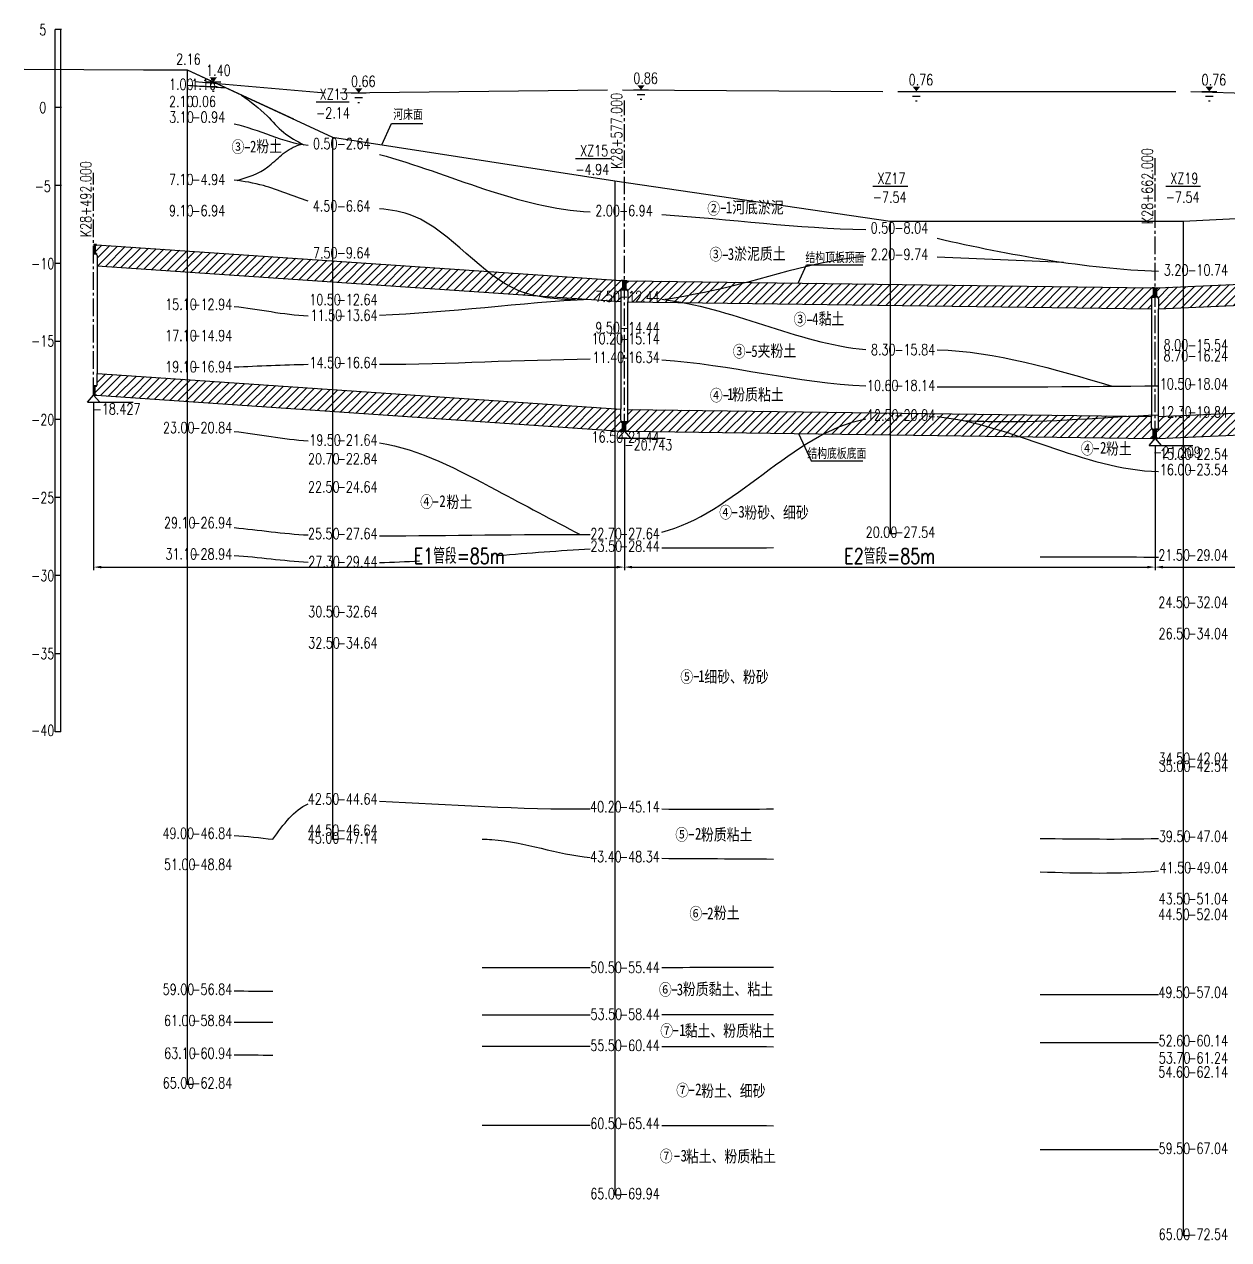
# Model space of a CAD drawing. Extents: x 120120 to 202815, y -103902 to -64953.
# Drawn here: x 120120 to 158698, y -103902 to -64953 of the extents above; entities that cross this region are included whole.
import ezdxf
from ezdxf.enums import TextEntityAlignment as Align

# ---------------------------------------------------------------- set-up
doc = ezdxf.new("R2010")
doc.units = 0
doc.header["$LTSCALE"] = 3
doc.header["$MEASUREMENT"] = 0
doc.linetypes.add('CENTER2', pattern=[1.125, 0.75, -0.125, 0.125, -0.125])
doc.layers.get('0').update_dxf_attribs({"linetype": 'CONTINUOUS'})
for name, color, linetype in [('2', 2, 'CENTER2'), ('3', 3, 'CONTINUOUS'), ('4', 4, 'CONTINUOUS'), ('8', 8, 'CONTINUOUS')]:
    doc.layers.add(name, color=color, linetype=linetype)
doc.styles.add('TK', font='SimSun.ttf')
doc.styles.add('txt1', font='txt1.shx', dxfattribs={"width": 0.75, "bigfont": 'hztxt.shx'})
doc.dimstyles.get("Standard").update_dxf_attribs({"dimtxt": 500, "dimasz": 250, "dimexe": 100, "dimexo": 250, "dimgap": 100, "dimtad": 1, "dimdec": 4, "dimzin": 0, "dimdsep": 46, "dimtxsty": 'txt1', "dimcen": 0.09, "dimdle": 25, "dimclrd": 3, "dimclre": 3, "dimclrt": 3, "dimadec": 0, "dimazin": 0, "dimtfac": 1, "dimtdec": 4, "dimtofl": 0, "dimtmove": 2, "dimatfit": 3, "dimfxl": 0, "dimtolj": 1, "dimtzin": 0, "dimarcsym": 0})
pattern_1 = [(45, (2931.8, -7147.33), (-132.58252, 132.58252), [])]

# ---------------------------------------------------------------- blocks, each defined once
blk = doc.blocks.new('*D0')
at = {"layer": '3', "color": 3, "lineweight": -2}
for p, q in [((122340, -77086), (122340, -82448)), ((139340, -78244), (139340, -82448)), ((122590, -82348), (139090, -82348))]:
    blk.add_line(p, q, dxfattribs=at)
at = {"layer": '3', "color": 3}
for points in [[(122590, -82306), (122590, -82389), (122340, -82348)], [(139090, -82306), (139090, -82389), (139340, -82348)]]:
    blk.add_solid(points, dxfattribs=at)
at = {"layer": '3', "color": 3, "insert": (134052, -81992), "char_height": 500, "attachment_point": 5, "style": 'txt1'}
blk.add_mtext('\\A1;E1管段=85m', dxfattribs=at)
blk = doc.blocks.new('*D1')
at = {"layer": '3', "color": 3, "lineweight": -2}
for p, q in [((139340, -78244), (139340, -82448)), ((156340, -78477), (156340, -82448)), ((139590, -82348), (156090, -82348))]:
    blk.add_line(p, q, dxfattribs=at)
at = {"layer": '3', "color": 3}
for points in [[(139590, -82306), (139590, -82389), (139340, -82348)], [(156090, -82306), (156090, -82389), (156340, -82348)]]:
    blk.add_solid(points, dxfattribs=at)
at = {"layer": '3', "color": 3, "insert": (147840, -81998), "char_height": 500, "attachment_point": 5, "style": 'txt1'}
blk.add_mtext('\\A1;E2管段=85m', dxfattribs=at)
blk = doc.blocks.new('*D2')
at = {"layer": '3', "color": 3, "lineweight": -2}
for p, q in [((172340, -77765), (172340, -82448)), ((156340, -78477), (156340, -82448)), ((156590, -82348), (172090, -82348))]:
    blk.add_line(p, q, dxfattribs=at)
at = {"layer": '3', "color": 3}
for points in [[(156590, -82306), (156590, -82389), (156340, -82348)], [(172090, -82306), (172090, -82389), (172340, -82348)]]:
    blk.add_solid(points, dxfattribs=at)
at = {"layer": '3', "color": 3, "insert": (164340, -81998), "char_height": 500, "attachment_point": 5, "style": 'txt1'}
blk.add_mtext('\\A1;E3-1管段=80m', dxfattribs=at)

msp = doc.modelspace()

# ---------------------------------------------------------------- hatches: boundary and pattern name
at = {"layer": '3'}
h = msp.add_hatch(dxfattribs=at)
h.set_pattern_fill('ANSI31', color=256, scale=1500, style=0)
h.set_pattern_definition(pattern_1)
h.paths.add_polyline_path([(139279.83516, -73173.96803), (139242.03516, -73173.96803), (139242.03516, -73159.96803), (122428.43516, -72014.73377), (122428.43516, -72028.73377), (122390.63516, -72028.73377), (122390.63516, -72300.73377), (122428.43516, -72300.73377), (122428.43516, -72314.73377), (122448.43516, -72364.73377), (122448.43516, -72691.34653), (139222.03516, -73833.85625), (139222.03516, -73509.96803), (139242.03516, -73459.96803), (139242.03516, -73445.96803), (139279.83516, -73445.96803)])
h.paths.add_polyline_path([(122448.43516, -76142.62678), (122448.43516, -76491.52427), (122428.43516, -76541.52427), (122428.43516, -76555.52427), (122390.63516, -76555.52427), (122390.63516, -76827.52427), (122428.43516, -76827.52427), (122428.43516, -76841.52427), (139242.03516, -77986.75853), (139242.03516, -77972.75853), (139279.83516, -77972.75853), (139279.83516, -77700.75853), (139242.03516, -77700.75853), (139242.03516, -77686.75853), (139222.03516, -77636.75853), (139222.03516, -77285.1365)])
h = msp.add_hatch(dxfattribs=at)
h.set_pattern_fill('ANSI31', color=256, scale=1500, style=0)
h.set_pattern_definition(pattern_1)
h.paths.add_polyline_path([(172252.43516, -77518.54258), (172252.43516, -77504.54258), (172290.23516, -77504.54258), (172290.23516, -77232.54258), (172252.43516, -77232.54258), (172252.43516, -77218.54258), (172232.43516, -77168.54258), (172232.43516, -76819.32139), (156448.43516, -77521.3915), (156448.43516, -77872.39188), (156428.43516, -77922.39188), (156428.43516, -77936.39188), (156390.63516, -77936.39188), (156390.63516, -78208.39188), (156428.43516, -78208.39188), (156428.43516, -78222.39188)])
h.paths.add_polyline_path([(156448.43516, -74070.84549), (172232.43516, -73368.77538), (172232.43516, -73042.77895), (172252.43516, -72992.77895), (172252.43516, -72978.77895), (172290.23516, -72978.77895), (172290.23516, -72706.77895), (172252.43516, -72706.77895), (172252.43516, -72692.77895), (156428.43516, -73396.62826), (156428.43516, -73410.62826), (156390.63516, -73410.62826), (156390.63516, -73682.62826), (156428.43516, -73682.62826), (156428.43516, -73696.62826), (156448.43516, -73746.62826)])
h = msp.add_hatch(dxfattribs=at)
h.set_pattern_fill('ANSI31', color=256, scale=1500, style=0)
h.set_pattern_definition(pattern_1)
h.paths.add_polyline_path([(156222.03516, -73749.78471), (156242.03516, -73699.78471), (156242.03516, -73685.78471), (156279.83516, -73685.78471), (156279.83516, -73413.78471), (156242.03516, -73413.78471), (156242.03516, -73399.78471), (139428.43516, -73169.34525), (139428.43516, -73183.34525), (139390.63516, -73183.34525), (139390.63516, -73455.34525), (139428.43516, -73455.34525), (139428.43516, -73469.34525), (139448.43516, -73519.34525), (139448.43516, -73844.6295), (156222.03516, -74074.52074)])
h = msp.add_hatch(dxfattribs=at)
h.set_pattern_fill('ANSI31', color=256, scale=1500, style=0)
h.set_pattern_definition(pattern_1)
h.paths.add_polyline_path([(156222.03516, -77524.57259), (139448.43516, -77294.68135), (139448.43516, -77644.41775), (139428.43516, -77694.41775), (139428.43516, -77708.41775), (139390.63516, -77708.41775), (139390.63516, -77980.41775), (139428.43516, -77980.41775), (139428.43516, -77994.41775), (156242.03516, -78224.85722), (156242.03516, -78210.85722), (156279.83516, -78210.85722), (156279.83516, -77938.85722), (156242.03516, -77938.85722), (156242.03516, -77924.85722), (156222.03516, -77874.85722)])

# ---------------------------------------------------------------- linework, layer by layer
for p, q in [((120119.52836, -66393.96876), (123940.43516, -66416.8942)), ((123940.43516, -66416.8942), (125340.43516, -66416.8942)), ((124140.43516, -66416.89244), (125340.43516, -66416.89244)), ((125340.43516, -66416.89244), (129994.75407, -68566.89396)), ((125340.43516, -66416.8942), (128740.43516, -67986.8942)), ((129994.75407, -68566.89396), (139037.39269, -69966.89549)), ((139037.39269, -69966.89549), (147858.9159, -71266.89396)), ((157241.40611, -71266.89396), (167776.50993, -70691.89473)), ((147858.9159, -71266.89396), (157241.40611, -71266.89396)), ((122348.43516, -72014.73377), (122428.43516, -72014.73377)), ((122348.43516, -72014.73377), (122348.43516, -72028.73377)), ((122348.43516, -72028.73377), (122428.43516, -72028.73377)), ((122354.43516, -72028.73377), (122354.43516, -72300.73377)), ((122358.83516, -72028.73377), (122358.83516, -72300.73377)), ((122386.23516, -72028.73377), (122386.23516, -72300.73377)), ((122390.63516, -72028.73377), (122390.63516, -72300.73377)), ((122428.43516, -72014.73377), (122428.43516, -72028.73377)), ((122348.43516, -72300.73377), (122348.43516, -72314.73377)), ((122428.43516, -72300.73377), (122348.43516, -72300.73377)), ((122428.43516, -72314.73377), (122348.43516, -72314.73377)), ((122428.43516, -72300.73377), (122428.43516, -72314.73377)), ((139322.03516, -73159.96803), (139242.03516, -73159.96803)), ((139242.03516, -73159.96803), (139242.03516, -73173.96803)), ((139322.03516, -73173.96803), (139242.03516, -73173.96803)), ((139279.83516, -73173.96803), (139279.83516, -73445.96803)), ((139284.23516, -73173.96803), (139284.23516, -73445.96803)), ((139322.03516, -73159.96803), (139322.03516, -73173.96803)), ((139322.03516, -73166.96803), (139326.43516, -73166.96803)), ((139322.03516, -73173.96803), (139322.03516, -73445.96803)), ((139326.43516, -73166.96803), (139326.43516, -73452.96803)), ((139348.43516, -73169.34525), (139428.43516, -73169.34525)), ((139348.43516, -73169.34525), (139348.43516, -73183.34525)), ((139348.43516, -73183.34525), (139428.43516, -73183.34525)), ((139354.43516, -73183.34525), (139354.43516, -73455.34525)), ((139358.83516, -73183.34525), (139358.83516, -73455.34525)), ((139386.23516, -73183.34525), (139386.23516, -73455.34525)), ((139390.63516, -73183.34525), (139390.63516, -73455.34525)), ((139428.43516, -73169.34525), (139428.43516, -73183.34525)), ((139242.03516, -73445.96803), (139242.03516, -73459.96803)), ((139242.03516, -73445.96803), (139322.03516, -73445.96803)), ((139242.03516, -73459.96803), (139322.03516, -73459.96803)), ((139322.03516, -73445.96803), (139322.03516, -73459.96803)), ((139322.03516, -73452.96803), (139326.43516, -73452.96803)), ((139348.43516, -73455.34525), (139348.43516, -73469.34525)), ((139428.43516, -73455.34525), (139348.43516, -73455.34525)), ((139428.43516, -73469.34525), (139348.43516, -73469.34525)), ((139428.43516, -73455.34525), (139428.43516, -73469.34525)), ((156322.03516, -73399.78471), (156242.03516, -73399.78471)), ((156242.03516, -73399.78471), (156242.03516, -73413.78471)), ((156322.03516, -73413.78471), (156242.03516, -73413.78471)), ((156279.83516, -73413.78471), (156279.83516, -73685.78471)), ((156284.23516, -73413.78471), (156284.23516, -73685.78471)), ((156322.03516, -73399.78471), (156322.03516, -73413.78471)), ((156322.03516, -73406.78471), (156326.43516, -73406.78471)), ((156322.03516, -73413.78471), (156322.03516, -73685.78471)), ((156326.43516, -73406.78471), (156326.43516, -73692.78471)), ((156348.43516, -73396.62826), (156428.43516, -73396.62826)), ((156348.43516, -73396.62826), (156348.43516, -73410.62826)), ((156348.43516, -73410.62826), (156428.43516, -73410.62826)), ((156354.43516, -73410.62826), (156354.43516, -73682.62826)), ((156358.83516, -73410.62826), (156358.83516, -73682.62826)), ((156386.23516, -73410.62826), (156386.23516, -73682.62826)), ((156390.63516, -73410.62826), (156390.63516, -73682.62826)), ((156428.43516, -73396.62826), (156428.43516, -73410.62826)), ((156242.03516, -73685.78471), (156242.03516, -73699.78471)), ((156242.03516, -73685.78471), (156322.03516, -73685.78471)), ((156242.03516, -73699.78471), (156322.03516, -73699.78471)), ((156322.03516, -73685.78471), (156322.03516, -73699.78471)), ((156322.03516, -73692.78471), (156326.43516, -73692.78471)), ((156348.43516, -73682.62826), (156348.43516, -73696.62826)), ((156428.43516, -73682.62826), (156348.43516, -73682.62826)), ((156428.43516, -73696.62826), (156348.43516, -73696.62826)), ((156428.43516, -73682.62826), (156428.43516, -73696.62826)), ((122348.43516, -76555.52427), (122348.43516, -76541.52427)), ((122428.43516, -76541.52427), (122348.43516, -76541.52427)), ((122428.43516, -76555.52427), (122348.43516, -76555.52427)), ((122354.43516, -76827.52427), (122354.43516, -76555.52427)), ((122358.83516, -76827.52427), (122358.83516, -76555.52427)), ((122386.23516, -76827.52427), (122386.23516, -76555.52427)), ((122390.63516, -76827.52427), (122390.63516, -76555.52427)), ((122428.43516, -76555.52427), (122428.43516, -76541.52427)), ((122348.43516, -76827.52427), (122428.43516, -76827.52427)), ((122348.43516, -76841.52427), (122348.43516, -76827.52427)), ((122348.43516, -76841.52427), (122428.43516, -76841.52427)), ((122428.43516, -76841.52427), (122428.43516, -76827.52427)), ((139242.03516, -77700.75853), (139242.03516, -77686.75853)), ((139242.03516, -77686.75853), (139322.03516, -77686.75853)), ((139242.03516, -77700.75853), (139322.03516, -77700.75853)), ((139279.83516, -77972.75853), (139279.83516, -77700.75853)), ((139284.23516, -77972.75853), (139284.23516, -77700.75853)), ((139322.03516, -77700.75853), (139322.03516, -77686.75853)), ((139322.03516, -77693.75853), (139326.43516, -77693.75853)), ((139322.03516, -77972.75853), (139322.03516, -77700.75853)), ((139326.43516, -77979.75853), (139326.43516, -77693.75853)), ((139348.43516, -77708.41775), (139348.43516, -77694.41775)), ((139428.43516, -77694.41775), (139348.43516, -77694.41775)), ((139428.43516, -77708.41775), (139348.43516, -77708.41775)), ((139354.43516, -77980.41775), (139354.43516, -77708.41775)), ((139358.83516, -77980.41775), (139358.83516, -77708.41775)), ((139386.23516, -77980.41775), (139386.23516, -77708.41775)), ((139390.63516, -77980.41775), (139390.63516, -77708.41775)), ((139428.43516, -77708.41775), (139428.43516, -77694.41775)), ((139322.03516, -77972.75853), (139242.03516, -77972.75853)), ((139242.03516, -77986.75853), (139242.03516, -77972.75853)), ((139322.03516, -77986.75853), (139242.03516, -77986.75853)), ((139322.03516, -77986.75853), (139322.03516, -77972.75853)), ((139322.03516, -77979.75853), (139326.43516, -77979.75853)), ((139348.43516, -77980.41775), (139428.43516, -77980.41775)), ((139348.43516, -77994.41775), (139348.43516, -77980.41775)), ((139348.43516, -77994.41775), (139428.43516, -77994.41775)), ((139428.43516, -77994.41775), (139428.43516, -77980.41775)), ((156242.03516, -77938.85722), (156242.03516, -77924.85722)), ((156242.03516, -77924.85722), (156322.03516, -77924.85722)), ((156242.03516, -77938.85722), (156322.03516, -77938.85722)), ((156322.03516, -78210.85722), (156242.03516, -78210.85722)), ((156242.03516, -78224.85722), (156242.03516, -78210.85722)), ((156322.03516, -78224.85722), (156242.03516, -78224.85722)), ((156279.83516, -78210.85722), (156279.83516, -77938.85722)), ((156284.23516, -78210.85722), (156284.23516, -77938.85722)), ((156322.03516, -77938.85722), (156322.03516, -77924.85722)), ((156322.03516, -77931.85722), (156326.43516, -77931.85722)), ((156322.03516, -78210.85722), (156322.03516, -77938.85722)), ((156322.03516, -78224.85722), (156322.03516, -78210.85722)), ((156322.03516, -78217.85722), (156326.43516, -78217.85722)), ((156326.43516, -78217.85722), (156326.43516, -77931.85722)), ((156348.43516, -77936.39188), (156348.43516, -77922.39188)), ((156428.43516, -77922.39188), (156348.43516, -77922.39188)), ((156428.43516, -77936.39188), (156348.43516, -77936.39188)), ((156348.43516, -78208.39188), (156428.43516, -78208.39188)), ((156348.43516, -78222.39188), (156348.43516, -78208.39188)), ((156348.43516, -78222.39188), (156428.43516, -78222.39188)), ((156354.43516, -78208.39188), (156354.43516, -77936.39188)), ((156358.83516, -78208.39188), (156358.83516, -77936.39188)), ((156386.23516, -78208.39188), (156386.23516, -77936.39188)), ((156390.63516, -78208.39188), (156390.63516, -77936.39188)), ((156428.43516, -77936.39188), (156428.43516, -77922.39188)), ((156428.43516, -78222.39188), (156428.43516, -78208.39188))]:
    msp.add_line(p, q)
at = {"layer": '2', "ltscale": 250}
for p, q in [((139340.43516, -77993.46091), (139340.43516, -67393.35176)), ((156340.43516, -78226.30611), (156340.43516, -69247.33398)), ((122340.43516, -76835.53028), (122340.43516, -69709.01227))]:
    msp.add_line(p, q, dxfattribs=at)
at = {"layer": '2', "ltscale": 0.25}
for p, q in [((122428.43516, -72014.73377), (122340.43516, -72008.73978)), ((139340.43516, -73166.67041), (139242.03516, -73159.96803)), ((139428.43516, -73169.34525), (139340.43516, -73168.13916)), ((156242.03516, -73399.78471), (156340.43516, -73401.13334)), ((156340.43516, -73400.54248), (156428.43516, -73396.62826)), ((122428.43516, -76841.52427), (122340.43516, -76835.53028)), ((139242.03516, -77986.75853), (139340.43516, -77993.46091)), ((139340.43516, -77993.21167), (139428.43516, -77994.41775)), ((156242.03516, -78224.85722), (156340.43516, -78226.20584)), ((156340.43516, -78226.30611), (156428.43516, -78222.39188))]:
    msp.add_line(p, q, dxfattribs=at)
at = {"layer": '3'}
for p, q in [((121110.79787, -87621.8942), (121110.79787, -65121.8942)), ((121310.79787, -65121.8942), (121110.79787, -65121.8942)), ((121285.79787, -87621.8942), (121285.79787, -65121.8942)), ((121310.79787, -67621.8942), (121110.79787, -67621.8942)), ((131569.25158, -68810.66119), (131883.55869, -68136.62741)), ((131883.55869, -68136.62741), (132880.21013, -68136.62741)), ((121310.79787, -70121.8942), (121110.79787, -70121.8942)), ((121285.79787, -72621.8942), (121110.79787, -72621.8942)), ((122448.43516, -72691.34653), (122448.43516, -76142.62678)), ((144904.23603, -73244.39405), (145174.99361, -72663.75253)), ((145174.99361, -72663.75253), (146975.44321, -72663.75253)), ((139222.03516, -73833.85625), (139222.03516, -77285.1365)), ((139448.43516, -77294.68135), (139448.43516, -73844.6295)), ((156222.03516, -74074.52074), (156222.03516, -77524.57259)), ((156448.43516, -77521.3915), (156448.43516, -74070.84549)), ((121285.79787, -75121.8942), (121110.79787, -75121.8942)), ((122145.57945, -77060.53028), (122340.43516, -76835.53028)), ((122145.57945, -77060.53028), (123607.55509, -77060.53028)), ((122340.43516, -76835.53028), (122535.29088, -77060.53028)), ((121285.79787, -77621.8942), (121110.79787, -77621.8942)), ((139145.75265, -78218.46091), (139340.60837, -77993.46091)), ((139145.75265, -78218.46091), (140648.48859, -78218.46091)), ((139340.60837, -77993.46091), (139535.46408, -78218.46091)), ((144918.49605, -78069.662), (145325.42838, -78942.33121)), ((156145.75265, -78451.30611), (156340.60837, -78226.30611)), ((156340.60837, -78226.30611), (156535.46408, -78451.30611)), ((156145.75265, -78451.30611), (157547.73315, -78451.30611)), ((145325.42838, -78942.33121), (146975.44321, -78942.33121)), ((121285.79787, -80121.8942), (121110.79787, -80121.8942)), ((121285.79787, -82621.8942), (121110.79787, -82621.8942)), ((121285.79787, -85121.8942), (121110.79787, -85121.8942)), ((121285.79787, -87621.8942), (121110.79787, -87621.8942))]:
    msp.add_line(p, q, dxfattribs=at)
at = {"layer": '4'}
for p, q in [((122428.43516, -72014.73377), (139242.03516, -73159.96803)), ((122448.43516, -72364.73377), (122428.43516, -72314.73377)), ((122448.43516, -72364.73377), (122448.43516, -72691.34653)), ((122448.43516, -72691.34653), (139222.03516, -73833.85625)), ((156428.43516, -73396.62826), (172252.43516, -72692.77895)), ((139428.43516, -73169.34525), (156242.03516, -73399.78471)), ((139222.03516, -73509.96803), (139242.03516, -73459.96803)), ((139222.03516, -73509.96803), (139222.03516, -73833.85625)), ((139448.43516, -73519.34525), (139428.43516, -73469.34525)), ((139448.43516, -73519.34525), (139448.43516, -73844.6295)), ((156448.43516, -74070.84549), (172232.43516, -73368.77538)), ((139448.43516, -73844.6295), (156222.03516, -74074.52074)), ((156222.03516, -73749.78471), (156242.03516, -73699.78471)), ((156222.03516, -73749.78471), (156222.03516, -74074.52074)), ((156448.43516, -73746.62826), (156428.43516, -73696.62826)), ((156448.43516, -73746.62826), (156448.43516, -74070.84549)), ((122448.43516, -76142.62678), (139222.03516, -77285.1365)), ((122448.43516, -76491.52427), (122448.43516, -76142.62678)), ((122448.43516, -76491.52427), (122428.43516, -76541.52427)), ((122428.43516, -76841.52427), (139242.03516, -77986.75853)), ((156448.43516, -77521.3915), (172232.43516, -76819.32139)), ((139222.03516, -77636.75853), (139222.03516, -77285.1365)), ((139448.43516, -77294.68135), (156222.03516, -77524.57259)), ((139448.43516, -77644.41775), (139448.43516, -77294.68135)), ((139222.03516, -77636.75853), (139242.03516, -77686.75853)), ((139448.43516, -77644.41775), (139428.43516, -77694.41775)), ((156222.03516, -77874.85722), (156222.03516, -77524.57259)), ((156222.03516, -77874.85722), (156242.03516, -77924.85722)), ((156428.43516, -78222.39188), (172252.43516, -77518.54258)), ((156448.43516, -77872.39188), (156428.43516, -77922.39188)), ((156448.43516, -77872.39188), (156448.43516, -77521.3915)), ((139428.43516, -77994.41775), (156242.03516, -78224.85722))]:
    msp.add_line(p, q, dxfattribs=at)
at = {"layer": '8'}
for p, q in [((125340.43516, -66416.8942), (125340.43516, -98916.8942)), ((125582.31831, -66780.91968), (129756.63722, -67150.92124)), ((125934.29231, -66799.47728), (126414.29231, -66799.47728)), ((126054.29231, -66949.47728), (126294.29231, -66949.47728)), ((126150.29231, -67099.47728), (126198.29231, -67099.47728)), ((130236.63722, -67150.92124), (138799.27584, -67050.92264)), ((130590.49436, -67153.50465), (131070.49436, -67153.50465)), ((130710.49436, -67303.50465), (130950.49436, -67303.50465)), ((139279.27584, -67050.92264), (147620.79905, -67100.92112)), ((139633.13298, -67053.50451), (140113.13298, -67053.50451)), ((139753.13298, -67203.50451), (139993.13298, -67203.50451)), ((139849.13298, -67353.50451), (139897.13298, -67353.50451)), ((148100.79905, -67100.92112), (157003.28926, -67100.92112)), ((148454.65619, -67103.50446), (148934.65619, -67103.50446)), ((148574.65619, -67253.50446), (148814.65619, -67253.50446)), ((157483.28926, -67100.92112), (167538.39307, -67425.91969)), ((157837.1464, -67103.50446), (158317.1464, -67103.50446)), ((157957.1464, -67253.50446), (158197.1464, -67253.50446)), ((129466.75407, -67441.8943), (130522.75407, -67441.8943)), ((130806.49436, -67453.50465), (130854.49436, -67453.50465)), ((148670.65619, -67403.50446), (148718.65619, -67403.50446)), ((158053.1464, -67403.50446), (158101.1464, -67403.50446)), ((127184.38372, -68903.91445), (127346.74089, -68903.91445)), ((129994.75407, -68566.8943), (129994.75407, -91066.8943)), ((137772.69464, -69254.76367), (138900.69464, -69254.76367)), ((139037.39269, -69966.89427), (139037.39269, -102466.89427)), ((147300.9159, -70141.89423), (148416.9159, -70141.89423)), ((156683.40611, -70141.89423), (157799.40611, -70141.89423)), ((142429.19212, -70847.7267), (142591.54928, -70847.7267)), ((147858.9159, -71266.89423), (147858.9159, -81266.89423)), ((157241.40611, -71266.89423), (157241.40611, -103766.89423)), ((142490.19134, -72348.26641), (142652.5485, -72348.26641)), ((145193.03635, -74430.78892), (145355.39351, -74430.78892)), ((143242.25816, -75458.98896), (143404.61532, -75458.98896)), ((142518.90869, -76843.43176), (142681.26585, -76843.43176)), ((154380.93332, -78543.84889), (154543.29048, -78543.84889)), ((133217.59375, -80255.00507), (133379.95092, -80255.00507)), ((142796.00441, -80594.32788), (142958.36158, -80594.32788)), ((147858.9159, -81266.89423), (148038.9159, -81266.89423)), ((141565.30347, -85858.82956), (141727.66063, -85858.82956)), ((129994.75407, -91066.8943), (130174.75407, -91066.8943)), ((141405.26252, -90914.22738), (141567.61968, -90914.22738)), ((141842.68074, -93452.76737), (142005.0379, -93452.76737)), ((140867.90245, -95892.55043), (141030.25961, -95892.55043)), ((152661.6566, -96040.62135), (156453.30001, -96040.62135)), ((126839.22536, -96935.96055), (128081.21898, -96935.96055)), ((134789.57442, -96700.34797), (138249.28659, -96693.42607)), ((140536.18289, -96688.85064), (144122.03969, -96681.67635)), ((140904.81379, -97202.74396), (141067.17095, -97202.74396)), ((152661.6566, -97580.55235), (156453.30001, -97581.97509)), ((125340.43516, -98916.8942), (125520.43516, -98916.8942)), ((141411.9388, -99104.99414), (141574.29596, -99104.99414)), ((140944.01146, -101228.50693), (141106.36863, -101228.50693)), ((152661.6566, -101009.98994), (156453.30001, -101011.41267)), ((139037.39269, -102466.89427), (139217.39269, -102466.89427)), ((157241.40611, -103766.89423), (157421.40611, -103766.89423))]:
    msp.add_line(p, q, dxfattribs=at)
for points, knots in [([(125340.43516, -66906.37917), (125549.11004, -66919.31227), (125957.72992, -66944.6374), (126366.32846, -66970.49497), (126566.26303, -66983.14753)], [0, 0, 0, 0, 783.4919953286, 1534.2067920202, 1534.2067920202, 1534.2067920202, 1534.2067920202]), ([(127078.49543, -67219.76657), (127359.01833, -67427.71511), (127833.87228, -67779.71912), (128413.68931, -68469.9407), (128847.51846, -68695.13464), (129071.21907, -68811.25414)], [0, 0, 0, 0, 1220.530029251, 2066.047040562, 2966.1754252142, 2966.1754252142, 2966.1754252142, 2966.1754252142]), ([(126941.45532, -69961.05134), (127283.51235, -69852.46417), (127801.47398, -69688.0355), (128351.92999, -69117.35471), (128722.61942, -68873.69136), (128950.31983, -68811.92053), (128996.83029, -68799.30311)], [0, 0, 0, 0, 1298.1934319722, 1965.7960948555, 2660.3173198142, 2838.5971231887, 2838.5971231887, 2838.5971231887, 2838.5971231887]), ([(129206.64797, -70621.38934), (128730.29371, -70465.55768), (127956.62759, -70123.95905), (127153.88197, -69981.35465), (126839.22536, -69949.99427)], [76.0351226511, 76.0351226511, 76.0351226511, 76.0351226511, 88.3493898092, 96.2272787737, 96.2272787737, 96.2272787737, 96.2272787737]), ([(137778.63189, -73785.64331), (137155.79528, -73755.41904), (135208.56448, -73660.92618), (133525.61886, -71186.48705), (131866.40453, -70893.86299), (131493.54427, -70864.17769)], [0, 0, 0, 0, 15.238437449, 47.6413142854, 56.8739583338, 56.8739583338, 56.8739583338, 56.8739583338]), ([(147070.8098, -72396.62202), (145390.9545, -72535.2297), (143276.07307, -73325.24849), (141119.73105, -73693.42487), (140633.56172, -73776.434)], [52.8671705004, 52.8671705004, 52.8671705004, 52.8671705004, 95.0187942328, 107.2886788672, 107.2886788672, 107.2886788672, 107.2886788672]), ([(150199.29261, -77654.59451), (150547.7576, -77666.51532), (152633.06749, -77737.8527), (154717.24882, -77544.43539), (156453.30001, -77463.37728)], [0, 0, 0, 0, 8.7134147836, 52.1434604339, 52.1434604339, 52.1434604339, 52.1434604339]), ([(131493.54427, -78366.79086), (132782.70047, -78560.9632), (134947.84104, -79733.59364), (137034.02729, -80834.4726), (137921.68518, -81302.88902)], [51.4319695495, 51.4319695495, 51.4319695495, 51.4319695495, 84.1494485746, 108.3807724035, 108.3807724035, 108.3807724035, 108.3807724035]), ([(134789.57442, -91066.8943), (134892.10306, -91069.45799), (136056.89593, -91098.58327), (137191.17336, -91567.41931), (138249.28659, -91652.32841)], [0, 0, 0, 0, 2.5623140149, 29.1095756729, 29.1095756729, 29.1095756729, 29.1095756729])]:
    msp.add_open_spline(points, degree=3, knots=knots, dxfattribs=at)
for points in [[(126839.22536, -68137.52587), (127635.41795, -68316.88965), (128402.81981, -68746.77197), (129206.64797, -68828.21605)], [(131493.54427, -69123.57056), (133756.28363, -69732.75669), (135951.57636, -70854.75467), (138249.28659, -70965.28376)], [(140536.18289, -71049.47055), (142714.36239, -71193.52571), (144887.26727, -71492.92622), (147070.8098, -71527.29962)], [(149357.7061, -71810.21984), (151709.31054, -72342.49969), (154074.11133, -72779.24243), (156453.30001, -72863.76066)], [(153411.53656, -72582.55738), (152060.21939, -72530.27941), (150708.90222, -72478.00143), (149357.7061, -72420.2456)], [(126839.22536, -73995.92759), (127628.88104, -74077.31782), (128415.27802, -74255.99644), (129206.64797, -74295.79961)], [(131493.54427, -74273.28978), (133747.40942, -74188.154), (135995.83257, -73864.60339), (138249.28659, -73760.94683)], [(140536.18289, -73765.06248), (142735.5715, -74008.29107), (144862.20868, -75173.94722), (147070.8098, -75377.42199)], [(149357.7061, -75380.92671), (151242.4744, -75439.16151), (153104.35852, -75994.44255), (154966.24265, -76549.7236)], [(126839.22536, -75934.0355), (127628.21367, -75897.68154), (128417.26109, -75862.67938), (129206.64797, -75846.70711)], [(131493.54427, -75847.69258), (133745.66485, -75841.81637), (135997.26937, -75698.21955), (138249.28659, -75677.39092)], [(140536.18289, -75703.38446), (142719.94821, -75846.34906), (144883.91511, -76453.46302), (147070.8098, -76543.20434)], [(149357.7061, -76572.0308), (151722.7277, -76584.58284), (154088.14937, -76557.49047), (156453.30001, -76535.778)], [(140536.18289, -81224.59848), (142821.83247, -80677.62741), (144735.3869, -78025.68967), (147070.8098, -77600.33921)], [(149357.7061, -77521.78232), (151745.84655, -77766.80631), (154050.7804, -79220.08277), (156453.30001, -79285.91408)], [(126839.22536, -77999.43266), (127629.03241, -78080.10211), (128415.33626, -78249.57369), (129206.64797, -78305.41574)], [(126839.22536, -81080.01895), (127628.55158, -81155.95569), (128415.87489, -81277.95085), (129206.64797, -81316.93687)], [(131493.54427, -81344.7757), (133746.0078, -81343.48715), (136001.23007, -81287.11641), (138249.28659, -81304.98153)], [(135295.07438, -81974.66955), (136279.55344, -81897.27579), (137264.06078, -81816.88152), (138249.28659, -81760.95386)], [(140536.18289, -81730.75154), (141731.58149, -81737.85813), (142926.81059, -81731.1774), (144122.03969, -81724.49667)], [(126839.22536, -81974.52644), (127628.52327, -82019.07369), (128416.42052, -82148.52141), (129206.64797, -82188.85946)], [(131493.54427, -82200.00272), (131922.82462, -82189.4629), (132351.94186, -82171.64852), (132780.95301, -82148.82945)], [(152661.6566, -82019.57816), (153925.51915, -82020.19746), (155189.3817, -82020.81675), (156453.30001, -82026.38856)], [(128081.21898, -91066.8943), (128422.29308, -90594.47104), (128763.36717, -90122.04778), (129206.64797, -89938.13455)], [(131493.54427, -89849.2205), (133731.33289, -89940.93044), (135996.79673, -90132.61463), (138249.28659, -90089.57154)], [(140536.18289, -90098.56682), (141731.4721, -90115.59743), (142926.75589, -90106.02425), (144122.03969, -90096.45107)], [(126839.22536, -90944.49322), (127253.55721, -90974.72757), (127667.38809, -91022.75654), (128081.21898, -91070.78552)], [(152661.6566, -91041.42435), (153925.76876, -91058.81154), (155189.88093, -91076.19873), (156453.30001, -91041.42435)], [(140536.18289, -91679.84062), (141731.12894, -91686.03493), (142926.58432, -91694.33901), (144122.03969, -91702.6431)], [(152661.6566, -92116.86653), (153926.84741, -92150.59093), (155192.03822, -92184.31533), (156453.30001, -92084.89847)], [(134789.57442, -95179.28218), (135942.81181, -95178.29077), (137096.0492, -95177.29937), (138249.28659, -95176.30796)], [(140536.18289, -95174.34197), (141731.46849, -95173.31441), (142926.75409, -95172.28685), (144122.03969, -95171.2593)], [(126839.22536, -95929.54443), (127253.22943, -95931.84401), (127667.22421, -95937.00206), (128081.21898, -95942.16011)], [(134789.57442, -97699.93984), (135942.81195, -97701.28442), (137096.04948, -97702.629), (138249.28659, -97704.35885)], [(140536.18289, -97708.34796), (141731.46875, -97710.7057), (142926.75422, -97713.42181), (144122.03969, -97716.13792)], [(126839.22536, -97973.81272), (127253.22323, -97978.08987), (127667.22111, -97982.36701), (128081.21898, -97986.64416)], [(134789.57442, -100231.82318), (135942.81195, -100233.16776), (137096.04948, -100234.51234), (138249.28659, -100236.24218)], [(140536.18289, -100240.23129), (141731.46875, -100242.58904), (142926.75422, -100245.30514), (144122.03969, -100248.02125)]]:
    msp.add_open_spline(points, degree=3, dxfattribs=at)
for points in [[(126174.29231, -66799.47728), (126054.29231, -66649.47728), (126294.29231, -66649.47728)], [(139873.13298, -67053.50451), (139753.13298, -66903.50451), (139993.13298, -66903.50451)], [(148694.65619, -67103.50446), (148574.65619, -66953.50446), (148814.65619, -66953.50446)], [(158077.1464, -67103.50446), (157957.1464, -66953.50446), (158197.1464, -66953.50446)], [(130830.49436, -67153.50465), (130710.49436, -67003.50465), (130950.49436, -67003.50465)]]:
    msp.add_solid(points, dxfattribs=at)

# ---------------------------------------------------------------- texts
at = {"layer": '3', "style": 'txt1', "width": 0.75}
for s, p in [('5', (120710.79787, -65127.95936)), ('0', (120710.79787, -67621.8942)), ('河床面', (132410.90503, -67827.36566)), ('-5', (120710.79787, -70145.97882)), ('结构顶板顶面', (146085.65141, -72413.75253)), ('-10', (120710.79787, -72621.8942)), ('-15', (120710.79787, -75103.17313)), ('-18.427', (123075.30658, -77281.40434)), ('-20', (120710.79787, -77621.8942)), ('-20.743', (140109.41618, -78429.21951)), ('结构底板底面', (146147.40787, -78692.33121)), ('-21.209', (157042.97774, -78664.57151)), ('-25', (120710.79787, -80121.8942)), ('-30', (120710.79787, -82621.8942)), ('-35', (120710.79787, -85121.8942)), ('-40', (120710.79787, -87582.65539))]:
    msp.add_text(s, height=350, dxfattribs=at).set_placement(p, align=Align.MIDDLE)
for s, p in [('K28+577.000', (139090.43516, -68370.74372)), ('K28+662.000', (156090.43516, -70141.61889)), (' K28+492.000', (122090.43516, -70647.0177))]:
    msp.add_text(s, height=350, rotation=90, dxfattribs=at).set_placement(p, align=Align.MIDDLE)
at = {"layer": '8'}
for s, height, style, width, p in [('2.16', 350, 'txt1', 0.75, (124980.43516, -66244.72484)), ('1.40', 350, 'txt1', 0.75, (125943.12676, -66601.89419)), ('0.86', 350, 'txt1', 0.75, (139625.96744, -66855.92142)), ('0.76', 350, 'txt1', 0.75, (148447.49065, -66905.92137)), ('0.76', 350, 'txt1', 0.75, (157829.98086, -66905.92137)), ('1.00', 350, 'txt1', 0.75, (124752.43516, -67051.89244)), ('1.16', 350, 'txt1', 0.75, (125472.43516, -67051.89244)), ('0.66', 350, 'txt1', 0.75, (130583.32882, -66955.92156)), ('2.10', 350, 'txt1', 0.75, (124752.43516, -67601.89239)), ('0.06', 350, 'txt1', 0.75, (125472.43516, -67601.89239)), ('XZ13', 350, 'txt1', 0.75, (129580.75407, -67366.8943)), ('3.10', 350, 'txt1', 0.75, (124760.43516, -68101.89239)), ('-0.94', 350, 'txt1', 0.75, (125472.43516, -68101.89239)), ('-2.14', 350, 'txt1', 0.75, (129466.75407, -67966.8943)), ('③', 378, 'TK', 0.8, (126755.45264, -69069.42739)), ('2', 378, 'TK', 0.8, (127347.51014, -69058.76556)), ('粉土', 378, 'TK', 0.8, (127551.28929, -69049.94768)), ('0.50', 350, 'txt1', 0.75, (129366.75405, -68951.89396)), ('-2.64', 350, 'txt1', 0.75, (130126.75407, -68951.89396)), ('XZ15', 350, 'txt1', 0.75, (137922.69464, -69179.76367)), ('-4.94', 350, 'txt1', 0.75, (137772.69464, -69779.76367)), ('XZ17', 350, 'txt1', 0.75, (147444.9159, -70066.89423)), ('XZ19', 350, 'txt1', 0.75, (156827.40611, -70066.89423)), ('7.10', 350, 'txt1', 0.75, (124752.43516, -70101.89239)), ('-4.94', 350, 'txt1', 0.75, (125472.43516, -70101.89239)), ('-7.54', 350, 'txt1', 0.75, (147300.9159, -70666.89423)), ('-7.54', 350, 'txt1', 0.75, (156683.40611, -70666.89423)), ('9.10', 350, 'txt1', 0.75, (124752.43516, -71101.89263)), ('-6.94', 350, 'txt1', 0.75, (125472.43516, -71101.89263)), ('4.50', 350, 'txt1', 0.75, (129358.75406, -70951.89396)), ('-6.64', 350, 'txt1', 0.75, (130126.75407, -70951.89396)), ('2.00', 350, 'txt1', 0.75, (138409.39267, -71101.89549)), ('-6.94', 350, 'txt1', 0.75, (139169.39269, -71101.89549)), ('②', 378, 'TK', 0.8, (141994.86443, -71044.66447)), ('1河底淤泥', 378, 'TK', 0.8, (142590.21374, -71007.25698)), ('0.50', 350, 'txt1', 0.75, (147230.91588, -71651.89396)), ('-8.04', 350, 'txt1', 0.75, (147990.9159, -71651.89396)), ('7.50', 350, 'txt1', 0.75, (129366.75405, -72451.89396)), ('-9.64', 350, 'txt1', 0.75, (130126.75407, -72451.89396)), ('③', 378, 'TK', 0.8, (142061.26025, -72513.77935)), ('3', 378, 'TK', 0.8, (142653.31776, -72503.11753)), ('淤泥质土', 378, 'TK', 0.8, (142857.09691, -72494.29965)), ('2.20', 350, 'txt1', 0.75, (147230.91588, -72501.89399)), ('-9.74', 350, 'txt1', 0.75, (147990.9159, -72501.89399)), ('3.20', 350, 'txt1', 0.75, (156621.40608, -73001.89399)), ('-10.74', 350, 'txt1', 0.75, (157373.40611, -73001.89399)), ('10.50', 350, 'txt1', 0.75, (129246.75405, -73951.89396)), ('-12.64', 350, 'txt1', 0.75, (130126.75407, -73951.89396)), ('7.50', 350, 'txt1', 0.75, (138409.39267, -73851.89549)), ('-12.44', 350, 'txt1', 0.75, (139169.39269, -73851.89549)), ('15.10', 350, 'txt1', 0.75, (124632.43516, -74101.89263)), ('-12.94', 350, 'txt1', 0.75, (125472.43516, -74101.89263)), ('11.50', 350, 'txt1', 0.75, (129286.75407, -74451.89396)), ('-13.64', 350, 'txt1', 0.75, (130126.75407, -74451.89396)), ('③', 378, 'TK', 0.8, (144764.10526, -74596.30186)), ('4', 378, 'TK', 0.8, (145356.16277, -74585.64004)), ('黏土', 378, 'TK', 0.8, (145559.94192, -74576.82216)), ('17.10', 350, 'txt1', 0.75, (124632.43516, -75101.89263)), ('-14.94', 350, 'txt1', 0.75, (125472.43516, -75101.89263)), ('9.50', 350, 'txt1', 0.75, (138409.39267, -74851.89549)), ('-14.44', 350, 'txt1', 0.75, (139169.39269, -74851.89549)), ('10.20', 350, 'txt1', 0.75, (138289.39267, -75201.8954)), ('-15.14', 350, 'txt1', 0.75, (139169.39269, -75201.8954)), ('8.00', 350, 'txt1', 0.75, (156613.40609, -75401.89396)), ('-15.54', 350, 'txt1', 0.75, (157373.40611, -75401.89396)), ('11.40', 350, 'txt1', 0.75, (138321.3927, -75801.8953)), ('-16.34', 350, 'txt1', 0.75, (139169.39269, -75801.8953)), ('③', 378, 'TK', 0.8, (142813.32707, -75624.50191)), ('5', 378, 'TK', 0.8, (143405.38457, -75613.84008)), ('夹粉土', 378, 'TK', 0.8, (143609.16373, -75605.0222)), ('8.30', 350, 'txt1', 0.75, (147238.91587, -75551.89406)), ('-15.84', 350, 'txt1', 0.75, (147990.9159, -75551.89406)), ('8.70', 350, 'txt1', 0.75, (156613.40609, -75751.89387)), ('-16.24', 350, 'txt1', 0.75, (157373.40611, -75751.89387)), ('19.10', 350, 'txt1', 0.75, (124632.43516, -76101.89263)), ('-16.94', 350, 'txt1', 0.75, (125472.43516, -76101.89263)), ('14.50', 350, 'txt1', 0.75, (129254.75404, -75969.17308)), ('-16.64', 350, 'txt1', 0.75, (130126.75407, -75969.17308)), ('10.50', 350, 'txt1', 0.75, (156493.40609, -76651.89396)), ('-18.04', 350, 'txt1', 0.75, (157373.40611, -76651.89396)), ('④', 378, 'TK', 0.8, (142080.21462, -77032.18366)), ('1', 378, 'TK', 0.8, (142635.19464, -76991.02098)), ('粉质粘土', 378, 'TK', 0.8, (142794.66836, -77004.00857)), ('10.60', 350, 'txt1', 0.75, (147110.91588, -76701.89416)), ('-18.14', 350, 'txt1', 0.75, (147990.9159, -76701.89416)), ('12.50', 350, 'txt1', 0.75, (147110.91588, -77651.89396)), ('-20.04', 350, 'txt1', 0.75, (147990.9159, -77651.89396)), ('12.30', 350, 'txt1', 0.75, (156501.40608, -77551.89406)), ('-19.84', 350, 'txt1', 0.75, (157373.40611, -77551.89406)), ('23.00', 350, 'txt1', 0.75, (124560.43518, -78051.89244)), ('-20.84', 350, 'txt1', 0.75, (125472.43516, -78051.89244)), ('19.50', 350, 'txt1', 0.75, (129246.75405, -78451.89396)), ('-21.64', 350, 'txt1', 0.75, (130126.75407, -78451.89396)), ('16.50', 350, 'txt1', 0.75, (138289.39267, -78351.89549)), ('-21.44', 350, 'txt1', 0.75, (139169.39269, -78351.89549)), ('④', 378, 'TK', 0.8, (153963.19714, -78732.28315)), ('2', 378, 'TK', 0.8, (154576.72199, -78710.94358)), ('粉土', 378, 'TK', 0.8, (154768.43986, -78738.71746)), ('15.00', 350, 'txt1', 0.75, (156493.40609, -78901.89396)), ('-22.54', 350, 'txt1', 0.75, (157373.40611, -78901.89396)), ('20.70', 350, 'txt1', 0.75, (129206.75409, -79051.89435)), ('-22.84', 350, 'txt1', 0.75, (130126.75407, -79051.89435)), ('16.00', 350, 'txt1', 0.75, (156493.40609, -79401.89396)), ('-23.54', 350, 'txt1', 0.75, (157373.40611, -79401.89396)), ('22.50', 350, 'txt1', 0.75, (129206.75409, -79951.89396)), ('-24.64', 350, 'txt1', 0.75, (130126.75407, -79951.89396)), ('④', 378, 'TK', 0.8, (132799.85758, -80443.43933)), ('2', 378, 'TK', 0.8, (133413.38243, -80422.09975)), ('粉土', 378, 'TK', 0.8, (133643.47542, -80449.87363)), ('④', 378, 'TK', 0.8, (142378.26824, -80782.76214)), ('3', 378, 'TK', 0.8, (142991.79309, -80761.42257)), ('粉砂、细砂', 378, 'TK', 0.8, (143183.51096, -80789.19645)), ('29.10', 350, 'txt1', 0.75, (124592.43514, -81101.89263)), ('-26.94', 350, 'txt1', 0.75, (125472.43516, -81101.89263)), ('25.50', 350, 'txt1', 0.75, (129206.75409, -81451.89396)), ('-27.64', 350, 'txt1', 0.75, (130126.75407, -81451.89396)), ('22.70', 350, 'txt1', 0.75, (138249.39271, -81451.89587)), ('-27.64', 350, 'txt1', 0.75, (139169.39269, -81451.89587)), ('20.00', 350, 'txt1', 0.75, (147070.91592, -81401.89396)), ('-27.54', 350, 'txt1', 0.75, (147990.9159, -81401.89396)), ('31.10', 350, 'txt1', 0.75, (124640.43516, -82101.89263)), ('-28.94', 350, 'txt1', 0.75, (125472.43516, -82101.89263)), ('23.50', 350, 'txt1', 0.75, (138257.3927, -81851.89549)), ('-28.44', 350, 'txt1', 0.75, (139169.39269, -81851.89549)), ('21.50', 350, 'txt1', 0.75, (156445.40614, -82135.0806)), ('-29.04', 350, 'txt1', 0.75, (157373.40611, -82135.0806)), ('27.30', 350, 'txt1', 0.75, (129214.75408, -82351.89358)), ('-29.44', 350, 'txt1', 0.75, (130126.75407, -82351.89358)), ('24.50', 350, 'txt1', 0.75, (156445.40614, -83651.89396)), ('-32.04', 350, 'txt1', 0.75, (157373.40611, -83651.89396)), ('30.50', 350, 'txt1', 0.75, (129214.75408, -83951.89396)), ('-32.64', 350, 'txt1', 0.75, (130126.75407, -83951.89396)), ('26.50', 350, 'txt1', 0.75, (156453.40613, -84651.89396)), ('-34.04', 350, 'txt1', 0.75, (157373.40611, -84651.89396)), ('32.50', 350, 'txt1', 0.75, (129214.75408, -84951.89396)), ('-34.64', 350, 'txt1', 0.75, (130126.75407, -84951.89396)), ('⑤', 378, 'TK', 0.8, (141130.94315, -86053.75403)), ('1', 378, 'TK', 0.8, (141709.36101, -86025.92425)), ('细砂、粉砂', 378, 'TK', 0.8, (141901.07888, -86053.69813)), ('34.50', 350, 'txt1', 0.75, (156453.40613, -88651.89396)), ('-42.04', 350, 'txt1', 0.75, (157373.40611, -88651.89396)), ('35.00', 350, 'txt1', 0.75, (156461.40612, -88901.89396)), ('-42.54', 350, 'txt1', 0.75, (157373.40611, -88901.89396)), ('42.50', 350, 'txt1', 0.75, (129198.7541, -89951.89396)), ('-44.64', 350, 'txt1', 0.75, (130126.75407, -89951.89396)), ('40.20', 350, 'txt1', 0.75, (138241.39272, -90201.89587)), ('-45.14', 350, 'txt1', 0.75, (139169.39269, -90201.89587)), ('49.00', 350, 'txt1', 0.75, (124544.43519, -91051.89244)), ('-46.84', 350, 'txt1', 0.75, (125472.43516, -91051.89244)), ('44.50', 350, 'txt1', 0.75, (129190.75405, -90951.89396)), ('-46.64', 350, 'txt1', 0.75, (130126.75407, -90951.89396)), ('⑤', 378, 'TK', 0.8, (140970.9022, -91109.15185)), ('2', 378, 'TK', 0.8, (141601.0512, -91081.32207)), ('粉质粘土', 378, 'TK', 0.8, (141792.76907, -91109.09595)), ('45.00', 350, 'txt1', 0.75, (129198.7541, -91201.89396)), ('-47.14', 350, 'txt1', 0.75, (130126.75407, -91201.89396)), ('39.50', 350, 'txt1', 0.75, (156461.40612, -91151.89396)), ('-47.04', 350, 'txt1', 0.75, (157373.40611, -91151.89396)), ('43.40', 350, 'txt1', 0.75, (138241.39272, -91801.89625)), ('-48.34', 350, 'txt1', 0.75, (139169.39269, -91801.89625)), ('51.00', 350, 'txt1', 0.75, (124592.43514, -92051.89244)), ('-48.84', 350, 'txt1', 0.75, (125472.43516, -92051.89244)), ('41.50', 350, 'txt1', 0.75, (156485.4061, -92151.89396)), ('-49.04', 350, 'txt1', 0.75, (157373.40611, -92151.89396)), ('43.50', 350, 'txt1', 0.75, (156453.40613, -93151.89396)), ('-51.04', 350, 'txt1', 0.75, (157373.40611, -93151.89396)), ('⑥', 378, 'TK', 0.8, (141422.67112, -93637.99943)), ('2', 378, 'TK', 0.8, (141993.20259, -93631.97829)), ('粉土', 378, 'TK', 0.8, (142205.80482, -93617.50023)), ('44.50', 350, 'txt1', 0.75, (156437.40609, -93651.89396)), ('-52.04', 350, 'txt1', 0.75, (157373.40611, -93651.89396)), ('50.50', 350, 'txt1', 0.75, (138249.39271, -95351.89549)), ('-55.44', 350, 'txt1', 0.75, (139169.39269, -95351.89549)), ('59.00', 350, 'txt1', 0.75, (124552.43518, -96051.89244)), ('-56.84', 350, 'txt1', 0.75, (125472.43516, -96051.89244)), ('⑥', 378, 'TK', 0.8, (140447.89283, -96077.78249)), ('3', 378, 'TK', 0.8, (141018.4243, -96071.76135)), ('粉质黏土、粘土', 378, 'TK', 0.8, (141214.99295, -96059.61788)), ('49.50', 350, 'txt1', 0.75, (156445.40614, -96151.89396)), ('-57.04', 350, 'txt1', 0.75, (157373.40611, -96151.89396)), ('53.50', 350, 'txt1', 0.75, (138257.3927, -96851.89549)), ('-58.44', 350, 'txt1', 0.75, (139169.39269, -96851.89549)), ('61.00', 350, 'txt1', 0.75, (124592.43514, -97051.89244)), ('-58.84', 350, 'txt1', 0.75, (125472.43516, -97051.89244)), ('⑦', 378, 'TK', 0.8, (140489.65052, -97397.26456)), ('黏土、粉质粘土', 378, 'TK', 0.8, (141269.97525, -97393.75806)), ('1', 378, 'TK', 0.8, (141100.60247, -97369.83865)), ('52.60', 350, 'txt1', 0.75, (156453.40613, -97701.8932)), ('-60.14', 350, 'txt1', 0.75, (157373.40611, -97701.8932)), ('63.10', 350, 'txt1', 0.75, (124600.43514, -98101.89168)), ('-60.94', 350, 'txt1', 0.75, (125472.43516, -98101.89168)), ('55.50', 350, 'txt1', 0.75, (138249.39271, -97851.89549)), ('-60.44', 350, 'txt1', 0.75, (139169.39269, -97851.89549)), ('53.70', 350, 'txt1', 0.75, (156461.40612, -98251.89435)), ('-61.24', 350, 'txt1', 0.75, (157373.40611, -98251.89435)), ('54.60', 350, 'txt1', 0.75, (156445.40614, -98701.8932)), ('-62.14', 350, 'txt1', 0.75, (157373.40611, -98701.8932)), ('65.00', 350, 'txt1', 0.75, (124552.43518, -99051.89244)), ('-62.84', 350, 'txt1', 0.75, (125472.43516, -99051.89244)), ('⑦', 378, 'TK', 0.8, (141000.20191, -99299.86048)), ('2', 378, 'TK', 0.8, (141607.72748, -99272.08883)), ('粉土、细砂', 378, 'TK', 0.8, (141801.34765, -99322.90182)), ('60.50', 350, 'txt1', 0.75, (138249.39271, -100351.89549)), ('-65.44', 350, 'txt1', 0.75, (139169.39269, -100351.89549)), ('59.50', 350, 'txt1', 0.75, (156453.40613, -101151.89396)), ('-67.04', 350, 'txt1', 0.75, (157373.40611, -101151.89396)), ('⑦', 378, 'TK', 0.8, (140475.69653, -101414.47802)), ('3', 378, 'TK', 0.8, (141139.80014, -101395.60161)), ('粘土、粉质粘土', 378, 'TK', 0.8, (141309.17293, -101419.52103)), ('65.00', 350, 'txt1', 0.75, (138249.39271, -102601.89549)), ('-69.94', 350, 'txt1', 0.75, (139169.39269, -102601.89549)), ('65.00', 350, 'txt1', 0.75, (156453.40613, -103901.89396)), ('-72.54', 350, 'txt1', 0.75, (157373.40611, -103901.89396))]:
    msp.add_text(s, height=height, dxfattribs=dict(at, style=style, width=width)).set_placement(p)

# ---------------------------------------------------------------- dimensions: what is measured, and where the dimension line sits
at = {"layer": '3'}
dim = msp.add_linear_dim(base=(139340.43516, -82347.80566), p1=(122340.43516, -76835.53028), p2=(139340.43516, -77993.66091), text='E1管段=85m', dimstyle='Standard', dxfattribs=at)
dim.commit()
dim.dimension.update_dxf_attribs({"geometry": '*D0', "text_midpoint": (134052.34796, -81991.55513), "dimtype": 160})
for base, p1, p2, text, picture, middle in [((172340.43516, -82347.80566), (156340.43516, -78226.50611), (172340.43516, -77514.82835), 'E3-1管段=80m', '*D2', (164340.43516, -81997.80566)), ((156340.43516, -82347.80566), (139340.43516, -77993.66091), (156340.43516, -78226.50611), 'E2管段=85m', '*D1', (147840.43516, -81997.80566))]:
    dim = msp.add_linear_dim(base=base, p1=p1, p2=p2, text=text, dimstyle='Standard', dxfattribs=at)
    dim.commit()
    dim.dimension.update_dxf_attribs({"geometry": picture, "text_midpoint": middle})

doc.saveas('drawing.dxf')
